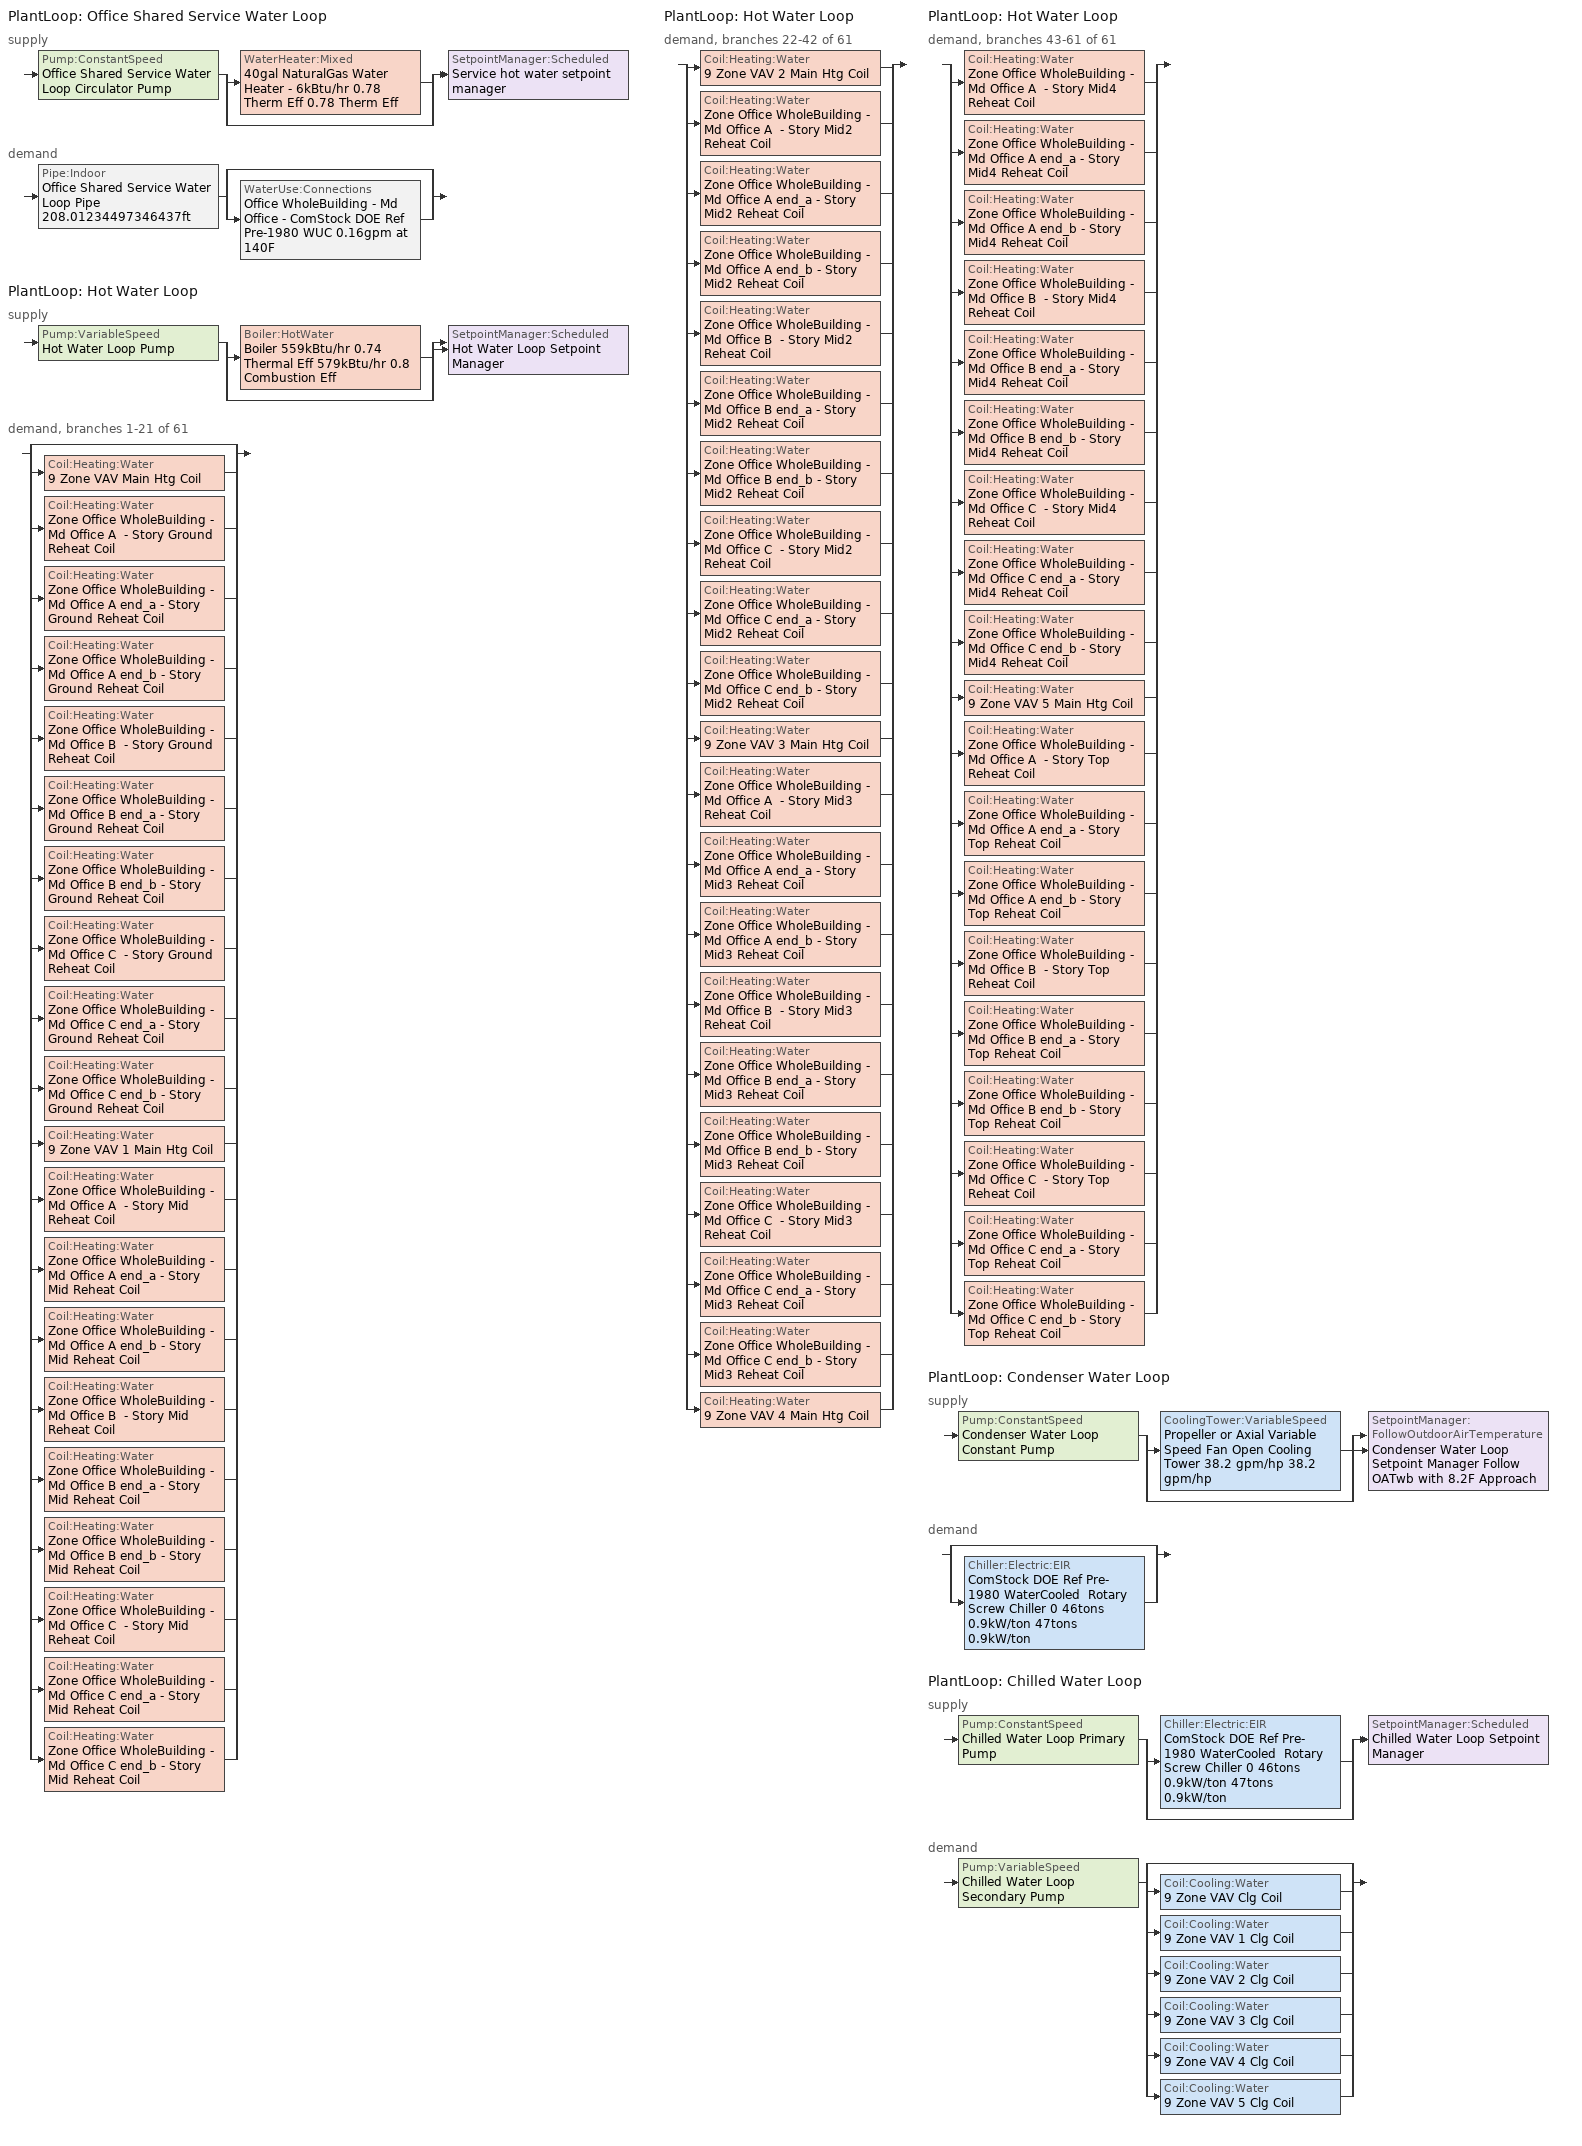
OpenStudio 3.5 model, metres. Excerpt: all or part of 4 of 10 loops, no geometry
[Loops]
PlantLoop 'Office Shared Service Water Loop'
 supply: Pump:ConstantSpeed 'Office Shared Service Water Loop Circulator Pump' > split
  | WaterHeater:Mixed '40gal NaturalGas Water Heater - 6kBtu/hr 0.78 Therm Eff 0.78 Therm Eff'
  | bypass
  join > SetpointManager:Scheduled 'Service hot water setpoint manager'
 demand: Pipe:Indoor 'Office Shared Service Water Loop Pipe 208.01234497346437ft' > split
  | bypass
  | WaterUse:Connections 'Office WholeBuilding - Md Office - ComStock DOE Ref Pre-1980 WUC 0.16gpm at 140F'
PlantLoop 'Hot Water Loop'
 supply: Pump:VariableSpeed 'Hot Water Loop Pump' > split
  | Boiler:HotWater 'Boiler 559kBtu/hr 0.74 Thermal Eff 579kBtu/hr 0.8 Combustion Eff'
  | bypass
  join > SetpointManager:Scheduled 'Hot Water Loop Setpoint Manager'
 demand, branches 1-21 of 61: split
  | bypass
  | Coil:Heating:Water '9 Zone VAV Main Htg Coil'
  | Coil:Heating:Water 'Zone Office WholeBuilding - Md Office A  - Story Ground Reheat Coil'
  | Coil:Heating:Water 'Zone Office WholeBuilding - Md Office A end_a - Story Ground Reheat Coil'
  | Coil:Heating:Water 'Zone Office WholeBuilding - Md Office A end_b - Story Ground Reheat Coil'
  | Coil:Heating:Water 'Zone Office WholeBuilding - Md Office B  - Story Ground Reheat Coil'
  | Coil:Heating:Water 'Zone Office WholeBuilding - Md Office B end_a - Story Ground Reheat Coil'
  | Coil:Heating:Water 'Zone Office WholeBuilding - Md Office B end_b - Story Ground Reheat Coil'
  | Coil:Heating:Water 'Zone Office WholeBuilding - Md Office C  - Story Ground Reheat Coil'
  | Coil:Heating:Water 'Zone Office WholeBuilding - Md Office C end_a - Story Ground Reheat Coil'
  | Coil:Heating:Water 'Zone Office WholeBuilding - Md Office C end_b - Story Ground Reheat Coil'
  | Coil:Heating:Water '9 Zone VAV 1 Main Htg Coil'
  | Coil:Heating:Water 'Zone Office WholeBuilding - Md Office A  - Story Mid Reheat Coil'
  | Coil:Heating:Water 'Zone Office WholeBuilding - Md Office A end_a - Story Mid Reheat Coil'
  | Coil:Heating:Water 'Zone Office WholeBuilding - Md Office A end_b - Story Mid Reheat Coil'
  | Coil:Heating:Water 'Zone Office WholeBuilding - Md Office B  - Story Mid Reheat Coil'
  | Coil:Heating:Water 'Zone Office WholeBuilding - Md Office B end_a - Story Mid Reheat Coil'
  | Coil:Heating:Water 'Zone Office WholeBuilding - Md Office B end_b - Story Mid Reheat Coil'
  | Coil:Heating:Water 'Zone Office WholeBuilding - Md Office C  - Story Mid Reheat Coil'
  | Coil:Heating:Water 'Zone Office WholeBuilding - Md Office C end_a - Story Mid Reheat Coil'
  | Coil:Heating:Water 'Zone Office WholeBuilding - Md Office C end_b - Story Mid Reheat Coil'
PlantLoop 'Hot Water Loop'
 demand, branches 22-42 of 61: split
  | Coil:Heating:Water '9 Zone VAV 2 Main Htg Coil'
  | Coil:Heating:Water 'Zone Office WholeBuilding - Md Office A  - Story Mid2 Reheat Coil'
  | Coil:Heating:Water 'Zone Office WholeBuilding - Md Office A end_a - Story Mid2 Reheat Coil'
  | Coil:Heating:Water 'Zone Office WholeBuilding - Md Office A end_b - Story Mid2 Reheat Coil'
  | Coil:Heating:Water 'Zone Office WholeBuilding - Md Office B  - Story Mid2 Reheat Coil'
  | Coil:Heating:Water 'Zone Office WholeBuilding - Md Office B end_a - Story Mid2 Reheat Coil'
  | Coil:Heating:Water 'Zone Office WholeBuilding - Md Office B end_b - Story Mid2 Reheat Coil'
  | Coil:Heating:Water 'Zone Office WholeBuilding - Md Office C  - Story Mid2 Reheat Coil'
  | Coil:Heating:Water 'Zone Office WholeBuilding - Md Office C end_a - Story Mid2 Reheat Coil'
  | Coil:Heating:Water 'Zone Office WholeBuilding - Md Office C end_b - Story Mid2 Reheat Coil'
  | Coil:Heating:Water '9 Zone VAV 3 Main Htg Coil'
  | Coil:Heating:Water 'Zone Office WholeBuilding - Md Office A  - Story Mid3 Reheat Coil'
  | Coil:Heating:Water 'Zone Office WholeBuilding - Md Office A end_a - Story Mid3 Reheat Coil'
  | Coil:Heating:Water 'Zone Office WholeBuilding - Md Office A end_b - Story Mid3 Reheat Coil'
  | Coil:Heating:Water 'Zone Office WholeBuilding - Md Office B  - Story Mid3 Reheat Coil'
  | Coil:Heating:Water 'Zone Office WholeBuilding - Md Office B end_a - Story Mid3 Reheat Coil'
  | Coil:Heating:Water 'Zone Office WholeBuilding - Md Office B end_b - Story Mid3 Reheat Coil'
  | Coil:Heating:Water 'Zone Office WholeBuilding - Md Office C  - Story Mid3 Reheat Coil'
  | Coil:Heating:Water 'Zone Office WholeBuilding - Md Office C end_a - Story Mid3 Reheat Coil'
  | Coil:Heating:Water 'Zone Office WholeBuilding - Md Office C end_b - Story Mid3 Reheat Coil'
  | Coil:Heating:Water '9 Zone VAV 4 Main Htg Coil'
PlantLoop 'Hot Water Loop'
 demand, branches 43-61 of 61: split
  | Coil:Heating:Water 'Zone Office WholeBuilding - Md Office A  - Story Mid4 Reheat Coil'
  | Coil:Heating:Water 'Zone Office WholeBuilding - Md Office A end_a - Story Mid4 Reheat Coil'
  | Coil:Heating:Water 'Zone Office WholeBuilding - Md Office A end_b - Story Mid4 Reheat Coil'
  | Coil:Heating:Water 'Zone Office WholeBuilding - Md Office B  - Story Mid4 Reheat Coil'
  | Coil:Heating:Water 'Zone Office WholeBuilding - Md Office B end_a - Story Mid4 Reheat Coil'
  | Coil:Heating:Water 'Zone Office WholeBuilding - Md Office B end_b - Story Mid4 Reheat Coil'
  | Coil:Heating:Water 'Zone Office WholeBuilding - Md Office C  - Story Mid4 Reheat Coil'
  | Coil:Heating:Water 'Zone Office WholeBuilding - Md Office C end_a - Story Mid4 Reheat Coil'
  | Coil:Heating:Water 'Zone Office WholeBuilding - Md Office C end_b - Story Mid4 Reheat Coil'
  | Coil:Heating:Water '9 Zone VAV 5 Main Htg Coil'
  | Coil:Heating:Water 'Zone Office WholeBuilding - Md Office A  - Story Top Reheat Coil'
  | Coil:Heating:Water 'Zone Office WholeBuilding - Md Office A end_a - Story Top Reheat Coil'
  | Coil:Heating:Water 'Zone Office WholeBuilding - Md Office A end_b - Story Top Reheat Coil'
  | Coil:Heating:Water 'Zone Office WholeBuilding - Md Office B  - Story Top Reheat Coil'
  | Coil:Heating:Water 'Zone Office WholeBuilding - Md Office B end_a - Story Top Reheat Coil'
  | Coil:Heating:Water 'Zone Office WholeBuilding - Md Office B end_b - Story Top Reheat Coil'
  | Coil:Heating:Water 'Zone Office WholeBuilding - Md Office C  - Story Top Reheat Coil'
  | Coil:Heating:Water 'Zone Office WholeBuilding - Md Office C end_a - Story Top Reheat Coil'
  | Coil:Heating:Water 'Zone Office WholeBuilding - Md Office C end_b - Story Top Reheat Coil'
PlantLoop 'Condenser Water Loop'
 supply: Pump:ConstantSpeed 'Condenser Water Loop Constant Pump' > split
  | CoolingTower:VariableSpeed 'Propeller or Axial Variable Speed Fan Open Cooling Tower 38.2 gpm/hp 38.2 gpm/hp'
  | bypass
  join > SetpointManager:FollowOutdoorAirTemperature 'Condenser Water Loop Setpoint Manager Follow OATwb with 8.2F Approach'
 demand: split
  | bypass
  | Chiller:Electric:EIR 'ComStock DOE Ref Pre-1980 WaterCooled  Rotary Screw Chiller 0 46tons 0.9kW/ton 47tons 0.9kW/ton'
PlantLoop 'Chilled Water Loop'
 supply: Pump:ConstantSpeed 'Chilled Water Loop Primary Pump' > split
  | Chiller:Electric:EIR 'ComStock DOE Ref Pre-1980 WaterCooled  Rotary Screw Chiller 0 46tons 0.9kW/ton 47tons 0.9kW/ton'
  | bypass
  join > SetpointManager:Scheduled 'Chilled Water Loop Setpoint Manager'
 demand: Pump:VariableSpeed 'Chilled Water Loop Secondary Pump' > split
  | bypass
  | Coil:Cooling:Water '9 Zone VAV Clg Coil'
  | Coil:Cooling:Water '9 Zone VAV 1 Clg Coil'
  | Coil:Cooling:Water '9 Zone VAV 2 Clg Coil'
  | Coil:Cooling:Water '9 Zone VAV 3 Clg Coil'
  | Coil:Cooling:Water '9 Zone VAV 4 Clg Coil'
  | Coil:Cooling:Water '9 Zone VAV 5 Clg Coil'
[SizingPeriod:DesignDay] Barometric Pressure {Pa}=97784; Rain Indicator=No; Snow Indicator=No; Day of Month=21; Daylight Saving Time Indicator=No; Humidity Condition Type=Wetbulb; Dry-Bulb Temperature Range Modifier Type=DefaultMultipliers
Name | Maximum Dry-Bulb Temperature {C} | Daily Dry-Bulb Temperature Range {deltaC} | Wind Speed {m/s} | Wind Direction {deg} | Sky Clearness | Month | Day Type | Wetbulb or DewPoint at Maximum Dry-Bulb {C} | Solar Model Indicator | ASHRAE Clear Sky Optical Depth for Beam Irradiance | ASHRAE Clear Sky Optical Depth for Diffuse Irradiance
Yeager Ann Htg 99% Condns DB 1 | -9.2 | 0 | 1.9 | 270 | 0 | 1 | WinterDesignDay | -9.2 | ASHRAEClearSky
Yeager Ann Htg 99.6% Condns DB 1 | -12.2 | 0 | 1.9 | 270 | 0 | 1 | WinterDesignDay | -12.2 | ASHRAEClearSky
Yeager Ann Htg Wind 99% Condns WS=>MCDB 1 | 5.1 | 0 | 8.2 | 270 | 0 | 1 | WinterDesignDay | 5.1 | ASHRAEClearSky
Yeager April .4% Condns DB=>MCWB 1 | 30.6 | 12.8 | 2.8 | 230 |  | 4 | SummerDesignDay | 17.6 | ASHRAETau | 0.399 | 2.253
Yeager April .4% Condns WB=>MCDB 1 | 26.6 | 12.8 | 2.8 | 230 |  | 4 | SummerDesignDay | 19.8 | ASHRAETau | 0.399 | 2.253
[Construction]
Copper pipe 0.75in type L with 0.5in fiberglass batt: Fiberglass batt 0.5in, Copper pipe 0.75in type L
[Material] Roughness=Smooth; Thermal Absorptance=0.9; Solar Absorptance=0.7; Visible Absorptance=0.7
Name | Thickness {m} | Conductivity {W/m-K} | Density {kg/m3} | Specific Heat {J/kg-K}
Copper pipe 0.75in type L | 0.001143 | 386 | 8906.27 | 385.1856
Fiberglass batt 0.5in | 0.0127 | 0.0663448 | 11.2129 | 837.36
[WaterUse:Connections]
Office WholeBuilding - Md Office - ComStock DOE Ref Pre-1980 WUC 0.16gpm at 140F: Drain Water Heat Exchanger Type=None; Drain Water Heat Exchanger Destination=Plant; Water Use Equipment Name 1=Office WholeBuilding - Md Office - ComStock DOE Ref Pre-1980 Service Water Use 0.16gpm at 140F
[WaterUse:Equipment:Definition]
Office WholeBuilding - Md Office - ComStock DOE Ref Pre-1980 Service Water Use Def 0.16gpm: Peak Flow Rate {m3/s}=1.01806e-05; Target Temperature Schedule=Mixed Water At Faucet Temp - 140F; Sensible Fraction Schedule=Fraction Sensible - 0.2; Latent Fraction Schedule=Fraction Latent - 0.05
[WaterUse:Equipment]
Office WholeBuilding - Md Office - ComStock DOE Ref Pre-1980 Service Water Use 0.16gpm at 140F: Water Use Equipment Definition=Office WholeBuilding - Md Office - ComStock DOE Ref Pre-1980 Service Water Use Def 0.16gpm; Flow Rate Fraction Schedule=OfficeMedium BLDG_SWH_SCH
[PlantLoop] Glycol Concentration=0; Load Distribution Scheme=Optimal
Name | Maximum Loop Temperature {C} | Minimum Loop Temperature {C} | Maximum Loop Flow Rate {m3/s} | Plant Loop Volume {m3} | Fluid Type | Common Pipe Simulation
Office Shared Service Water Loop | 60 | 10 | 1.01806e-05 | 0.00122168
Hot Water Loop |  | 10 | 0.00298201 | 0.35784 | Water
Condenser Water Loop | 80 | 5 | 0.00983912 | 1.18069
Chilled Water Loop | 40 | 1 | 0.005533 | 0.66396 |  | CommonPipe
[Sizing:Plant]
Name | Loop Type | Design Loop Exit Temperature {C} | Loop Design Temperature Difference {deltaC} | Sizing Option | Zone Timesteps in Averaging Window | Coincident Sizing Factor Mode
Office Shared Service Water Loop | Heating | 60 | 5 | NonCoincident | 1 | None
Hot Water Loop | Heating | 82.2222 | 11.1111 | NonCoincident | 1 | None
Condenser Water Loop | Condenser | 29.4444 | 5.55556 | Coincident | 6 | GlobalCoolingSizingFactor
Chilled Water Loop | Cooling | 6.66667 | 5.61111 | NonCoincident | 1 | None
[SetpointManager:Scheduled] Control Variable=Temperature
Name | Schedule | Setpoint Node or NodeList
Service hot water setpoint manager | Service Water Loop Temp - 140F | Office Shared Service Water Loop Supply Outlet Node
Hot Water Loop Setpoint Manager | Hot Water Loop Temp - 180F | Hot Water Loop Supply Outlet Node
Chilled Water Loop Setpoint Manager | Chilled Water Loop Temp - 44F | Chilled Water Loop Supply Outlet Node
[Pump:ConstantSpeed] Fraction of Motor Inefficiencies to Fluid Stream=0; Pump Control Type=Intermittent; Design Power Sizing Method=PowerPerFlowPerPressure; Design Electric Power per Unit Flow Rate {W/(m3/s)}=348701.1; Design Shaft Power per Unit Flow Rate per Unit Head {W-s/m3-Pa}=1.28205
Name | Rated Flow Rate {m3/s} | Rated Pump Head {Pa} | Rated Power Consumption {W} | Motor Efficiency
Office Shared Service Water Loop Circulator Pump | 1.01806e-05 | 29890.7 | 0.47289 | 0.825
Condenser Water Loop Constant Pump | 0.00983912 | 148557 | 2141.64 | 0.875
Chilled Water Loop Primary Pump | 0.005533 | 44836 | 385.513 | 0.825
[WaterHeater:Mixed]
40gal NaturalGas Water Heater - 6kBtu/hr 0.78 Therm Eff 0.78 Therm Eff: Tank Volume {m3}=0.151416; Setpoint Temperature Schedule=Service Water Loop Temp - 140F; Deadband Temperature Difference {deltaC}=2; Maximum Temperature Limit {C}=60; Heater Control Type=Cycle; Heater Maximum Capacity {W}=1698.25; Heater Fuel Type=NaturalGas; Heater Thermal Efficiency=0.78; Off Cycle Parasitic Fuel Consumption Rate {W}=0; Off Cycle Parasitic Fuel Type=NaturalGas; Off Cycle Parasitic Heat Fraction to Tank=0; On Cycle Parasitic Fuel Consumption Rate {W}=0; On Cycle Parasitic Fuel Type=NaturalGas; On Cycle Parasitic Heat Fraction to Tank=0; Ambient Temperature Indicator=Schedule; Ambient Temperature Schedule=Water Heater Ambient Temp Schedule - 70.0f; Off Cycle Loss Coefficient to Ambient Temperature {W/K}=5.99799; On Cycle Loss Coefficient to Ambient Temperature {W/K}=5.99799; Use Side Effectiveness=1; Source Side Effectiveness=1; Use Side Design Flow Rate {m3/s}=autosize; Source Side Design Flow Rate {m3/s}=autosize; Indirect Water Heating Recovery Time {hr}=1.5; Source Side Flow Control Mode=IndirectHeatPrimarySetpoint
[WaterHeater:Sizing]
40gal NaturalGas Water Heater - 6kBtu/hr 0.78 Therm Eff 0.78 Therm Eff: Design Mode=PeakDraw; Time Storage Can Meet Peak Draw {hr}=0.538503; Time for Tank Recovery {hr}=0; Nominal Tank Volume for Autosizing Plant Connections {m3}=1
[Pipe:Indoor]
Office Shared Service Water Loop Pipe 208.01234497346437ft: Construction=Copper pipe 0.75in type L with 0.5in fiberglass batt; Environment Type=Schedule; Ambient Temperature Schedule=Temporary Pipe Indoor Ambient Temp 83.5F; Ambient Air Velocity Schedule=Office Shared Service Water Loop Piping Air Velocity - 0.67mph; Pipe Inside Diameter {m}=0.019939; Pipe Length {m}=63.4022
[Pump:VariableSpeed] Motor Efficiency=0.84; Coefficient 1 of the Part Load Performance Curve=0; Pump Control Type=Intermittent; Skin Loss Radiative Fraction=0.5; Design Power Sizing Method=PowerPerFlowPerPressure; Design Electric Power per Unit Flow Rate {W/(m3/s)}=348701.1; Design Shaft Power per Unit Flow Rate per Unit Head {W-s/m3-Pa}=1.28205; Design Minimum Flow Rate Fraction=0
Name | Rated Flow Rate {m3/s} | Rated Pump Head {Pa} | Rated Power Consumption {W} | Coefficient 2 of the Part Load Performance Curve | Coefficient 3 of the Part Load Performance Curve | Coefficient 4 of the Part Load Performance Curve | Fraction of Motor Inefficiencies to Fluid Stream
Hot Water Loop Pump | 0.00298201 | 179344 | 816.249 | 3.2485 | -4.7443 | 2.5294
Chilled Water Loop Secondary Pump | 0.005533 | 134508 | 1135.89 | 0.5726 | -0.301 | 0.7347 | 0
[Boiler:HotWater]
Boiler 559kBtu/hr 0.74 Thermal Eff 579kBtu/hr 0.8 Combustion Eff: Fuel Type=NaturalGas; Nominal Capacity {W}=136334; Nominal Thermal Efficiency=0.793; Efficiency Curve Temperature Evaluation Variable=LeavingBoiler; Normalized Boiler Efficiency Curve=Boiler Constant Efficiency Curve; Design Water Flow Rate {m3/s}=0.00298201; Minimum Part Load Ratio=0; Maximum Part Load Ratio=1.2; Optimum Part Load Ratio=1; Water Outlet Upper Temperature Limit {C}=95; Boiler Flow Mode=LeavingSetpointModulated; Parasitic Electric Load {W}=0; Sizing Factor=1
[SetpointManager:FollowOutdoorAirTemperature]
Condenser Water Loop Setpoint Manager Follow OATwb with 8.2F Approach: Control Variable=Temperature; Reference Temperature Type=OutdoorAirWetBulb; Offset Temperature Difference {deltaC}=4.54444; Maximum Setpoint Temperature {C}=29.4444; Minimum Setpoint Temperature {C}=21.1111; Setpoint Node or NodeList=Condenser Water Loop Supply Outlet Node
[CoolingTower:VariableSpeed]
Propeller or Axial Variable Speed Fan Open Cooling Tower 38.2 gpm/hp 38.2 gpm/hp: Model Type=CoolToolsCrossFlow; Design Inlet Air Wet-Bulb Temperature {C}=24.9; Design Approach Temperature {deltaC}=4.54444; Design Range Temperature {deltaC}=5.55556; Design Water Flow Rate {m3/s}=0.00983912; Design Air Flow Rate {m3/s}=10.42002; Design Fan Power {W}=3821.24; Fan Power Ratio Function of Air Flow Rate Ratio Curve=VSD-TWR-FAN-FPLR; Minimum Air Flow Rate Ratio=0.2; Fraction of Tower Capacity in Free Convection Regime=0.125; Basin Heater Capacity {W/K}=0; Basin Heater Setpoint Temperature {C}=2; Evaporation Loss Mode=SaturatedExit; Evaporation Loss Factor {percent/K}=0.2; Drift Loss Percent {percent}=0.008; Blowdown Calculation Mode=ConcentrationRatio; Blowdown Concentration Ratio=3; Number of Cells=1; Sizing Factor=1
[Chiller:Electric:EIR]
ComStock DOE Ref Pre-1980 WaterCooled  Rotary Screw Chiller 0 46tons 0.9kW/ton 47tons 0.9kW/ton: Reference Capacity {W}=130317; Reference COP {W/W}=3.79806; Reference Leaving Chilled Water Temperature {C}=6.66667; Reference Entering Condenser Fluid Temperature {C}=35; Reference Chilled Water Flow Rate {m3/s}=0.005533; Reference Condenser Fluid Flow Rate {m3/s}=0.00708998; Cooling Capacity Function of Temperature Curve=ChlrWtrPosDispPathAAllQRatio_fTchwsTcwsSI; Electric Input to Cooling Output Ratio Function of Temperature Curve=ChlrWtrPosDispPathAAllEIRRatio_fTchwsTcwsSI; Electric Input to Cooling Output Ratio Function of Part Load Ratio Curve=ChlrWtrPosDispPathAAllEIRRatio_fQRatio; Minimum Part Load Ratio=0.15; Maximum Part Load Ratio=1; Optimum Part Load Ratio=1; Minimum Unloading Ratio=0.25; Condenser Type=WaterCooled; Leaving Chilled Water Lower Temperature Limit {C}=2.22222; Chiller Flow Mode=ConstantFlow; Design Heat Recovery Water Flow Rate {m3/s}=Autosize; Sizing Factor=1; Basin Heater Capacity {W/K}=0; Basin Heater Setpoint Temperature {C}=10; Condenser Heat Recovery Relative Capacity Fraction=1
[Coil:Heating:Water] Availability Schedule=Always On Discrete; Rated Inlet Water Temperature {C}=82.2222; Rated Outlet Water Temperature {C}=71.1111
Name | U-Factor Times Area Value {W/K} | Maximum Water Flow Rate {m3/s} | Rated Capacity {W} | Rated Inlet Air Temperature {C} | Rated Outlet Air Temperature {C}
9 Zone VAV Main Htg Coil | 88.46966 | 0.000143334 | 6553.05 | 7.22222 | 12.7778
Zone Office WholeBuilding - Md Office A  - Story Ground Reheat Coil; Zone Office WholeBuilding - Md Office B end_b - Story Ground Reheat Coil | 30.81381 | 3.24592e-05 | 1483.99 | 12.7778 | 40
Zone Office WholeBuilding - Md Office A end_a - Story Ground Reheat Coil; Zone Office WholeBuilding - Md Office C end_b - Story Ground Reheat Coil | 35.74856 | 3.76575e-05 | 1721.66 | 12.7778 | 40
Zone Office WholeBuilding - Md Office A end_b - Story Ground Reheat Coil | 35.82885 | 3.77421e-05 | 1725.52 | 12.7778 | 40
Zone Office WholeBuilding - Md Office B  - Story Ground Reheat Coil | 8.67031 | 1.04023e-05 | 475.582 | 12.7778 | 40
Zone Office WholeBuilding - Md Office B end_a - Story Ground Reheat Coil; Zone Office WholeBuilding - Md Office C  - Story Ground Reheat Coil | 30.68197 | 3.23203e-05 | 1477.65 | 12.7778 | 40
Zone Office WholeBuilding - Md Office C end_a - Story Ground Reheat Coil | 35.66824 | 3.75729e-05 | 1717.79 | 12.7778 | 40
9 Zone VAV 1 Main Htg Coil | 101.7432 | 0.000164839 | 7536.24 | 7.22222 | 12.7778
Zone Office WholeBuilding - Md Office A  - Story Mid Reheat Coil; Zone Office WholeBuilding - Md Office B end_b - Story Mid Reheat Coil | 32.62353 | 3.4366e-05 | 1571.17 | 12.7778 | 40
Zone Office WholeBuilding - Md Office A end_a - Story Mid Reheat Coil; Zone Office WholeBuilding - Md Office C end_b - Story Mid Reheat Coil | 38.17109 | 4.02099e-05 | 1838.35 | 12.7778 | 40
Zone Office WholeBuilding - Md Office A end_b - Story Mid Reheat Coil | 38.25072 | 4.02938e-05 | 1842.19 | 12.7778 | 40
Zone Office WholeBuilding - Md Office B  - Story Mid Reheat Coil | 8.80348 | 1.05828e-05 | 483.832 | 12.7778 | 40
Zone Office WholeBuilding - Md Office B end_a - Story Mid Reheat Coil; Zone Office WholeBuilding - Md Office C  - Story Mid Reheat Coil | 32.49367 | 3.42292e-05 | 1564.92 | 12.7778 | 40
Zone Office WholeBuilding - Md Office C end_a - Story Mid Reheat Coil | 38.09145 | 4.01261e-05 | 1834.51 | 12.7778 | 40
9 Zone VAV 2 Main Htg Coil | 101.83 | 0.000164979 | 7542.64 | 7.22222 | 12.7778
Zone Office WholeBuilding - Md Office A  - Story Mid2 Reheat Coil; Zone Office WholeBuilding - Md Office B end_b - Story Mid2 Reheat Coil | 33.71854 | 3.55197e-05 | 1623.92 | 12.7778 | 40
Zone Office WholeBuilding - Md Office A end_a - Story Mid2 Reheat Coil; Zone Office WholeBuilding - Md Office C end_b - Story Mid2 Reheat Coil | 39.53742 | 4.16495e-05 | 1904.17 | 12.7778 | 40
Zone Office WholeBuilding - Md Office A end_b - Story Mid2 Reheat Coil | 39.60612 | 4.17219e-05 | 1907.48 | 12.7778 | 40
Zone Office WholeBuilding - Md Office B  - Story Mid2 Reheat Coil | 8.82381 | 1.06039e-05 | 484.798 | 12.7778 | 40
Zone Office WholeBuilding - Md Office B end_a - Story Mid2 Reheat Coil; Zone Office WholeBuilding - Md Office C  - Story Mid2 Reheat Coil | 33.60652 | 3.54017e-05 | 1618.52 | 12.7778 | 40
Zone Office WholeBuilding - Md Office C end_a - Story Mid2 Reheat Coil | 39.4687 | 4.15772e-05 | 1900.86 | 12.7778 | 40
9 Zone VAV 3 Main Htg Coil | 101.899 | 0.000165091 | 7547.77 | 7.22222 | 12.7778
Zone Office WholeBuilding - Md Office A  - Story Mid3 Reheat Coil; Zone Office WholeBuilding - Md Office B end_b - Story Mid3 Reheat Coil | 34.54883 | 3.63945e-05 | 1663.91 | 12.7778 | 40
Zone Office WholeBuilding - Md Office A end_a - Story Mid3 Reheat Coil; Zone Office WholeBuilding - Md Office C end_b - Story Mid3 Reheat Coil | 40.57599 | 4.27438e-05 | 1954.2 | 12.7778 | 40
Zone Office WholeBuilding - Md Office A end_b - Story Mid3 Reheat Coil | 40.63401 | 4.28049e-05 | 1956.99 | 12.7778 | 40
Zone Office WholeBuilding - Md Office B  - Story Mid3 Reheat Coil | 8.83935 | 1.06201e-05 | 485.537 | 12.7778 | 40
Zone Office WholeBuilding - Md Office B end_a - Story Mid3 Reheat Coil; Zone Office WholeBuilding - Md Office C  - Story Mid3 Reheat Coil | 34.45426 | 3.62949e-05 | 1659.36 | 12.7778 | 40
Zone Office WholeBuilding - Md Office C end_a - Story Mid3 Reheat Coil | 40.51796 | 4.26827e-05 | 1951.4 | 12.7778 | 40
9 Zone VAV 4 Main Htg Coil | 101.956 | 0.000165183 | 7551.96 | 7.22222 | 12.7778
Zone Office WholeBuilding - Md Office A  - Story Mid4 Reheat Coil; Zone Office WholeBuilding - Md Office B end_b - Story Mid4 Reheat Coil | 35.23463 | 3.71171e-05 | 1696.95 | 12.7778 | 40
Zone Office WholeBuilding - Md Office A end_a - Story Mid4 Reheat Coil; Zone Office WholeBuilding - Md Office C end_b - Story Mid4 Reheat Coil | 41.43493 | 4.36488e-05 | 1995.57 | 12.7778 | 40
Zone Office WholeBuilding - Md Office A end_b - Story Mid4 Reheat Coil | 41.48306 | 4.36995e-05 | 1997.89 | 12.7778 | 40
Zone Office WholeBuilding - Md Office B  - Story Mid4 Reheat Coil | 8.85238 | 1.06336e-05 | 486.157 | 12.7778 | 40
Zone Office WholeBuilding - Md Office B end_a - Story Mid4 Reheat Coil; Zone Office WholeBuilding - Md Office C  - Story Mid4 Reheat Coil | 35.1562 | 3.70345e-05 | 1693.17 | 12.7778 | 40
Zone Office WholeBuilding - Md Office C end_a - Story Mid4 Reheat Coil | 41.38678 | 4.35981e-05 | 1993.25 | 12.7778 | 40
9 Zone VAV 5 Main Htg Coil | 92.51046 | 0.000140365 | 6417.32 | 7.22222 | 12.7778
Zone Office WholeBuilding - Md Office A  - Story Top Reheat Coil; Zone Office WholeBuilding - Md Office B end_b - Story Top Reheat Coil | 50.23473 | 5.29178e-05 | 2419.34 | 12.7778 | 40
Zone Office WholeBuilding - Md Office A end_a - Story Top Reheat Coil; Zone Office WholeBuilding - Md Office C end_b - Story Top Reheat Coil | 51.02968 | 5.37557e-05 | 2457.65 | 12.7778 | 40
Zone Office WholeBuilding - Md Office A end_b - Story Top Reheat Coil | 51.06752 | 5.37956e-05 | 2459.47 | 12.7778 | 40
Zone Office WholeBuilding - Md Office B  - Story Top Reheat Coil | 30.82523 | 3.29055e-05 | 1504.4 | 12.7778 | 40
Zone Office WholeBuilding - Md Office B end_a - Story Top Reheat Coil; Zone Office WholeBuilding - Md Office C  - Story Top Reheat Coil | 50.17293 | 5.28527e-05 | 2416.36 | 12.7778 | 40
Zone Office WholeBuilding - Md Office C end_a - Story Top Reheat Coil | 50.99184 | 5.37159e-05 | 2455.83 | 12.7778 | 40
[Controller:WaterCoil] Minimum Actuated Flow {m3/s}=0
Name | Water Coil | Action | Controller Convergence Tolerance {deltaC} | Maximum Actuated Flow {m3/s}
9 Zone VAV Main Htg Coil Controller | 9 Zone VAV Main Htg Coil | Normal | 0.0001 | 0.000143334
9 Zone VAV Clg Coil Controller | 9 Zone VAV Clg Coil | Reverse | 0.000607816 | 0.000783445
Zone Office WholeBuilding - Md Office A  - Story Ground Reheat Coil Controller | Zone Office WholeBuilding - Md Office A  - Story Ground Reheat Coil | Normal | 0.0001
Zone Office WholeBuilding - Md Office A end_a - Story Ground Reheat Coil Controller | Zone Office WholeBuilding - Md Office A end_a - Story Ground Reheat Coil | Normal | 0.0001
Zone Office WholeBuilding - Md Office A end_b - Story Ground Reheat Coil Controller | Zone Office WholeBuilding - Md Office A end_b - Story Ground Reheat Coil | Normal | 0.0001
Zone Office WholeBuilding - Md Office B  - Story Ground Reheat Coil Controller | Zone Office WholeBuilding - Md Office B  - Story Ground Reheat Coil | Normal | 0.0001
Zone Office WholeBuilding - Md Office B end_a - Story Ground Reheat Coil Controller | Zone Office WholeBuilding - Md Office B end_a - Story Ground Reheat Coil | Normal | 0.0001
Zone Office WholeBuilding - Md Office B end_b - Story Ground Reheat Coil Controller | Zone Office WholeBuilding - Md Office B end_b - Story Ground Reheat Coil | Normal | 0.0001
Zone Office WholeBuilding - Md Office C  - Story Ground Reheat Coil Controller | Zone Office WholeBuilding - Md Office C  - Story Ground Reheat Coil | Normal | 0.0001
Zone Office WholeBuilding - Md Office C end_a - Story Ground Reheat Coil Controller | Zone Office WholeBuilding - Md Office C end_a - Story Ground Reheat Coil | Normal | 0.0001
Zone Office WholeBuilding - Md Office C end_b - Story Ground Reheat Coil Controller | Zone Office WholeBuilding - Md Office C end_b - Story Ground Reheat Coil | Normal | 0.0001
9 Zone VAV 1 Main Htg Coil Controller | 9 Zone VAV 1 Main Htg Coil | Normal | 0.0001 | 0.000164839
9 Zone VAV 1 Clg Coil Controller | 9 Zone VAV 1 Clg Coil | Reverse | 0.000531933 | 0.000895208
Zone Office WholeBuilding - Md Office A  - Story Mid Reheat Coil Controller | Zone Office WholeBuilding - Md Office A  - Story Mid Reheat Coil | Normal | 0.0001
Zone Office WholeBuilding - Md Office A end_a - Story Mid Reheat Coil Controller | Zone Office WholeBuilding - Md Office A end_a - Story Mid Reheat Coil | Normal | 0.0001
Zone Office WholeBuilding - Md Office A end_b - Story Mid Reheat Coil Controller | Zone Office WholeBuilding - Md Office A end_b - Story Mid Reheat Coil | Normal | 0.0001
Zone Office WholeBuilding - Md Office B  - Story Mid Reheat Coil Controller | Zone Office WholeBuilding - Md Office B  - Story Mid Reheat Coil | Normal | 0.0001
Zone Office WholeBuilding - Md Office B end_a - Story Mid Reheat Coil Controller | Zone Office WholeBuilding - Md Office B end_a - Story Mid Reheat Coil | Normal | 0.0001
Zone Office WholeBuilding - Md Office B end_b - Story Mid Reheat Coil Controller | Zone Office WholeBuilding - Md Office B end_b - Story Mid Reheat Coil | Normal | 0.0001
Zone Office WholeBuilding - Md Office C  - Story Mid Reheat Coil Controller | Zone Office WholeBuilding - Md Office C  - Story Mid Reheat Coil | Normal | 0.0001
Zone Office WholeBuilding - Md Office C end_a - Story Mid Reheat Coil Controller | Zone Office WholeBuilding - Md Office C end_a - Story Mid Reheat Coil | Normal | 0.0001
Zone Office WholeBuilding - Md Office C end_b - Story Mid Reheat Coil Controller | Zone Office WholeBuilding - Md Office C end_b - Story Mid Reheat Coil | Normal | 0.0001
9 Zone VAV 2 Main Htg Coil Controller | 9 Zone VAV 2 Main Htg Coil | Normal | 0.0001 | 0.000164979
9 Zone VAV 2 Clg Coil Controller | 9 Zone VAV 2 Clg Coil | Reverse | 0.000528044 | 0.000901801
Zone Office WholeBuilding - Md Office A  - Story Mid2 Reheat Coil Controller | Zone Office WholeBuilding - Md Office A  - Story Mid2 Reheat Coil | Normal | 0.0001
Zone Office WholeBuilding - Md Office A end_a - Story Mid2 Reheat Coil Controller | Zone Office WholeBuilding - Md Office A end_a - Story Mid2 Reheat Coil | Normal | 0.0001
Zone Office WholeBuilding - Md Office A end_b - Story Mid2 Reheat Coil Controller | Zone Office WholeBuilding - Md Office A end_b - Story Mid2 Reheat Coil | Normal | 0.0001
Zone Office WholeBuilding - Md Office B  - Story Mid2 Reheat Coil Controller | Zone Office WholeBuilding - Md Office B  - Story Mid2 Reheat Coil | Normal | 0.0001
Zone Office WholeBuilding - Md Office B end_a - Story Mid2 Reheat Coil Controller | Zone Office WholeBuilding - Md Office B end_a - Story Mid2 Reheat Coil | Normal | 0.0001
Zone Office WholeBuilding - Md Office B end_b - Story Mid2 Reheat Coil Controller | Zone Office WholeBuilding - Md Office B end_b - Story Mid2 Reheat Coil | Normal | 0.0001
Zone Office WholeBuilding - Md Office C  - Story Mid2 Reheat Coil Controller | Zone Office WholeBuilding - Md Office C  - Story Mid2 Reheat Coil | Normal | 0.0001
Zone Office WholeBuilding - Md Office C end_a - Story Mid2 Reheat Coil Controller | Zone Office WholeBuilding - Md Office C end_a - Story Mid2 Reheat Coil | Normal | 0.0001
Zone Office WholeBuilding - Md Office C end_b - Story Mid2 Reheat Coil Controller | Zone Office WholeBuilding - Md Office C end_b - Story Mid2 Reheat Coil | Normal | 0.0001
9 Zone VAV 3 Main Htg Coil Controller | 9 Zone VAV 3 Main Htg Coil | Normal | 0.0001 | 0.000165091
9 Zone VAV 3 Clg Coil Controller | 9 Zone VAV 3 Clg Coil | Reverse | 0.000525193 | 0.000906696
Zone Office WholeBuilding - Md Office A  - Story Mid3 Reheat Coil Controller | Zone Office WholeBuilding - Md Office A  - Story Mid3 Reheat Coil | Normal | 0.0001
Zone Office WholeBuilding - Md Office A end_a - Story Mid3 Reheat Coil Controller | Zone Office WholeBuilding - Md Office A end_a - Story Mid3 Reheat Coil | Normal | 0.0001
Zone Office WholeBuilding - Md Office A end_b - Story Mid3 Reheat Coil Controller | Zone Office WholeBuilding - Md Office A end_b - Story Mid3 Reheat Coil | Normal | 0.0001
Zone Office WholeBuilding - Md Office B  - Story Mid3 Reheat Coil Controller | Zone Office WholeBuilding - Md Office B  - Story Mid3 Reheat Coil | Normal | 0.0001
Zone Office WholeBuilding - Md Office B end_a - Story Mid3 Reheat Coil Controller | Zone Office WholeBuilding - Md Office B end_a - Story Mid3 Reheat Coil | Normal | 0.0001
Zone Office WholeBuilding - Md Office B end_b - Story Mid3 Reheat Coil Controller | Zone Office WholeBuilding - Md Office B end_b - Story Mid3 Reheat Coil | Normal | 0.0001
Zone Office WholeBuilding - Md Office C  - Story Mid3 Reheat Coil Controller | Zone Office WholeBuilding - Md Office C  - Story Mid3 Reheat Coil | Normal | 0.0001
Zone Office WholeBuilding - Md Office C end_a - Story Mid3 Reheat Coil Controller | Zone Office WholeBuilding - Md Office C end_a - Story Mid3 Reheat Coil | Normal | 0.0001
Zone Office WholeBuilding - Md Office C end_b - Story Mid3 Reheat Coil Controller | Zone Office WholeBuilding - Md Office C end_b - Story Mid3 Reheat Coil | Normal | 0.0001
9 Zone VAV 4 Main Htg Coil Controller | 9 Zone VAV 4 Main Htg Coil | Normal | 0.0001 | 0.000165183
9 Zone VAV 4 Clg Coil Controller | 9 Zone VAV 4 Clg Coil | Reverse | 0.000522914 | 0.000910647
Zone Office WholeBuilding - Md Office A  - Story Mid4 Reheat Coil Controller | Zone Office WholeBuilding - Md Office A  - Story Mid4 Reheat Coil | Normal | 0.0001
Zone Office WholeBuilding - Md Office A end_a - Story Mid4 Reheat Coil Controller | Zone Office WholeBuilding - Md Office A end_a - Story Mid4 Reheat Coil | Normal | 0.0001
Zone Office WholeBuilding - Md Office A end_b - Story Mid4 Reheat Coil Controller | Zone Office WholeBuilding - Md Office A end_b - Story Mid4 Reheat Coil | Normal | 0.0001
Zone Office WholeBuilding - Md Office B  - Story Mid4 Reheat Coil Controller | Zone Office WholeBuilding - Md Office B  - Story Mid4 Reheat Coil | Normal | 0.0001
Zone Office WholeBuilding - Md Office B end_a - Story Mid4 Reheat Coil Controller | Zone Office WholeBuilding - Md Office B end_a - Story Mid4 Reheat Coil | Normal | 0.0001
Zone Office WholeBuilding - Md Office B end_b - Story Mid4 Reheat Coil Controller | Zone Office WholeBuilding - Md Office B end_b - Story Mid4 Reheat Coil | Normal | 0.0001
Zone Office WholeBuilding - Md Office C  - Story Mid4 Reheat Coil Controller | Zone Office WholeBuilding - Md Office C  - Story Mid4 Reheat Coil | Normal | 0.0001
Zone Office WholeBuilding - Md Office C end_a - Story Mid4 Reheat Coil Controller | Zone Office WholeBuilding - Md Office C end_a - Story Mid4 Reheat Coil | Normal | 0.0001
Zone Office WholeBuilding - Md Office C end_b - Story Mid4 Reheat Coil Controller | Zone Office WholeBuilding - Md Office C end_b - Story Mid4 Reheat Coil | Normal | 0.0001
9 Zone VAV 5 Main Htg Coil Controller | 9 Zone VAV 5 Main Htg Coil | Normal | 0.0001 | 0.000140365
9 Zone VAV 5 Clg Coil Controller | 9 Zone VAV 5 Clg Coil | Reverse | 0.000419476 | 0.0011352
Zone Office WholeBuilding - Md Office A  - Story Top Reheat Coil Controller | Zone Office WholeBuilding - Md Office A  - Story Top Reheat Coil | Normal | 0.0001
Zone Office WholeBuilding - Md Office A end_a - Story Top Reheat Coil Controller | Zone Office WholeBuilding - Md Office A end_a - Story Top Reheat Coil | Normal | 0.0001
Zone Office WholeBuilding - Md Office A end_b - Story Top Reheat Coil Controller | Zone Office WholeBuilding - Md Office A end_b - Story Top Reheat Coil | Normal | 0.0001
Zone Office WholeBuilding - Md Office B  - Story Top Reheat Coil Controller | Zone Office WholeBuilding - Md Office B  - Story Top Reheat Coil | Normal | 0.0001
Zone Office WholeBuilding - Md Office B end_a - Story Top Reheat Coil Controller | Zone Office WholeBuilding - Md Office B end_a - Story Top Reheat Coil | Normal | 0.0001
Zone Office WholeBuilding - Md Office B end_b - Story Top Reheat Coil Controller | Zone Office WholeBuilding - Md Office B end_b - Story Top Reheat Coil | Normal | 0.0001
Zone Office WholeBuilding - Md Office C  - Story Top Reheat Coil Controller | Zone Office WholeBuilding - Md Office C  - Story Top Reheat Coil | Normal | 0.0001
Zone Office WholeBuilding - Md Office C end_a - Story Top Reheat Coil Controller | Zone Office WholeBuilding - Md Office C end_a - Story Top Reheat Coil | Normal | 0.0001
Zone Office WholeBuilding - Md Office C end_b - Story Top Reheat Coil Controller | Zone Office WholeBuilding - Md Office C end_b - Story Top Reheat Coil | Normal | 0.0001
[Coil:Cooling:Water] Availability Schedule=Always On Discrete; Design Inlet Water Temperature {C}=6.66667; Design Outlet Air Humidity Ratio {kg-H2O/kg-air}=0.0085; Heat Exchanger Configuration=CrossFlow
Name | Design Water Flow Rate {m3/s} | Design Air Flow Rate {m3/s} | Design Inlet Air Temperature {C} | Design Outlet Air Temperature {C} | Design Inlet Air Humidity Ratio {kg-H2O/kg-air}
9 Zone VAV Clg Coil | 0.000783445 | 0.74881 | 27.94454 | 11.30538 | 0.010153
9 Zone VAV 1 Clg Coil | 0.000895208 | 0.86116 | 27.79434 | 11.3054 | 0.0101599
9 Zone VAV 2 Clg Coil | 0.000901801 | 0.86189 | 27.79259 | 11.30555 | 0.0102144
9 Zone VAV 3 Clg Coil | 0.000906696 | 0.86248 | 27.79122 | 11.30565 | 0.0102544
9 Zone VAV 4 Clg Coil | 0.000910647 | 0.86296 | 27.79011 | 11.30574 | 0.0102866
9 Zone VAV 5 Clg Coil | 0.0011352 | 1.13437 | 27.61591 | 11.30477 | 0.00992311
[AvailabilityManager:NightCycle] Applicability Schedule=Always On Discrete; Control Type=CycleOnAny; Thermostat Tolerance {deltaC}=1; Cycling Run Time {s}=1800
Availability Manager Night Cycle 1; Availability Manager Night Cycle 2; Availability Manager Night Cycle 3; Availability Manager Night Cycle 4; Availability Manager Night Cycle 5; Availability Manager Night Cycle 6
[Schedule:Ruleset]
OfficeMedium BLDG_SWH_SCH: Default Day Schedule=OfficeMedium BLDG_SWH_SCH Default; Summer Design Day Schedule=OfficeMedium BLDG_SWH_SCH Summer Design Day; Winter Design Day Schedule=OfficeMedium BLDG_SWH_SCH Winter Design Day
Fraction Sensible - 0.2: Default Day Schedule=Fraction Sensible - 0.2 Default
Fraction Latent - 0.05: Default Day Schedule=Fraction Latent - 0.05 Default
Mixed Water At Faucet Temp - 140F: Default Day Schedule=Mixed Water At Faucet Temp - 140F Default
Service Water Loop Temp - 140F: Default Day Schedule=Service Water Loop Temp - 140F Default
Water Heater Ambient Temp Schedule - 70.0f: Default Day Schedule=Water Heater Ambient Temp Schedule - 70.0f Default
Office Shared Service Water Loop Piping Air Velocity - 0.67mph: Default Day Schedule=Office Shared Service Water Loop Piping Air Velocity - 0.67mph Default
Hot Water Loop Temp - 180F: Default Day Schedule=Hot Water Loop Temp - 180F Default
Chilled Water Loop Temp - 44F: Default Day Schedule=Chilled Water Loop Temp - 44F Default
[Schedule:Day]
OfficeMedium BLDG_SWH_SCH Default: Yes, 0, 10, 0.0377778, 0, 20, 0.0355556, 0, 30, 0.0333333, 0, 40, 0.0311111, 0, 49, 0.0288889, 0, 59, 0.0266667, 1, 9, 0.0244444, 1, 19, 0.0222222, 1, 30, 0.02, 1, 40, 0.0177778, 1, 50, 0.0155556, 2, 0, 0.0133333, 2, 9, 0.0111111, 2, 19, 0.00888889, 2, 29, 0.00666667, 2, 39, 0.00444444, 2, 49, 0.00222222, 2, 59, 1.18424e-17, 3, 0, 0, 3, 9, 0.0856818, 3, 19, 0.0854545, 3, 29, 0.0852273, 3, 39, 0.085, 3, 49, 0.0847727, 3, 59, 0.0845455, 4, 9, 0.0843182, 4, 19, 0.0840909, 4, 29, 0.0838636, 4, 39, 0.0836364, 4, 49, 0.0834091, 5, 0, 0.0831818, 5, 10, 0.0829545, 5, 20, 0.0827273, 5, 30, 0.0825, 5, 40, 0.0822727, 5, 50, 0.0820455, 6, 0, 0.0818182, 6, 10, 0.0815909, 6, 20, 0.0813636, 6, 30, 0.0811364, 6, 40, 0.0809091, 6, 50, 0.0806818, 7, 0, 0.0804545, 7, 10, 0.0802273, 7, 20, 0.08, 7, 30, 0.0797727, 7, 40, 0.0795455, 7, 50, 0.0793182, 8, 0, 0.0790909, 8, 10, 0.0788636, 8, 20, 0.0786364, 8, 30, 0.0784091, 8, 40, 0.0781818, 8, 50, 0.0779545, 9, 0, 0.0777273, 9, 10, 0.0775, 9, 20, 0.0772727, 9, 30, 0.0770455, 9, 39, 0.0768182, 9, 49, 0.0765909, 9, 59, 0.0763636, 10, 9, 0.0761364, 10, 19, 0.0759091, 10, 29, 0.0756818, 10, 39, 0.0754545, 10, 49, 0.0752273, 10, 59, 0.075, 11, 9, 0.0747727, 11, 19, 0.0745455, 11, 29, 0.0743182, 11, 39, 0.0740909, 11, 49, 0.0738636, 11, 59, 0.0736364, 12, 9, 0.0734091, 12, 19, 0.0731818, 12, 29, 0.0729545, 12, 39, 0.0727273, 12, 49, 0.0725, 12, 59, 0.0722727, 13, 9, 0.0720455, 13, 19, 0.0718182, 13, 29, 0.0715909, 13, 39, 0.0713636, 13, 49, 0.0711364, 13, 59, 0.0709091, 14, 9, 0.0706818, 14, 19, 0.0704545, 14, 29, 0.0702273, 14, 39, 0.07, 14, 49, 0.0697727, 14, 59, 0.0695455, 15, 9, 0.0693182, 15, 19, 0.0690909, 15, 29, 0.0688636, 15, 39, 0.0686364, 15, 49, 0.0684091, 15, 59, 0.0681818, 16, 9, 0.0679545, 16, 19, 0.0677273, 16, 29, 0.0675, 16, 39, 0.0672727, 16, 49, 0.0670455, 16, 59, 0.0668182, 17, 9, 0.0665909, 17, 19, 0.0663636, 17, 29, 0.0661364, 17, 39, 0.0659091, 17, 49, 0.0656818, 17, 59, 0.0654545, 18, 9, 0.0652273, 18, 19, 0.065, 18, 29, 0.0647727, 18, 39, 0.0645455, 18, 49, 0.0643182, 18, 59, 0.0640909, 19, 9, 0.0638636, 19, 19, 0.0636364, 19, 30, 0.0634091, 19, 40, 0.0631818, 19, 50, 0.0629545, 20, 0, 0.0627273, 20, 10, 0.0625, 20, 20, 0.0622727, 20, 30, 0.0620455, 20, 40, 0.0618182, 20, 50, 0.0615909, 21, 0, 0.0613636, 21, 10, 0.0611364, 21, 20, 0.0609091, 21, 30, 0.0606818, 21, 40, 0.0604545, 21, 50, 0.0602273, 22, 0, 0.06, 22, 10, 0.0566667, 22, 20, 0.0533333, 22, 30, 0.05, 22, 40, 0.0466667, 22, 50, 0.0433333, 23, 0, 0.04, 24, 0, 0.04
OfficeMedium BLDG_SWH_SCH Summer Design Day: 6, 0, 0, 7, 0, 0.07, 8, 0, 0.19, 9, 0, 0.35, 10, 0, 0.38, 11, 0, 0.39, 12, 0, 0.47, 13, 0, 0.57, 14, 0, 0.54, 15, 0, 0.34, 16, 0, 0.33, 17, 0, 0.44, 18, 0, 0.26, 19, 0, 0.21, 20, 0, 0.15, 21, 0, 0.17, 22, 0, 0.08, 24, 0, 0.05
OfficeMedium BLDG_SWH_SCH SmrDsn|Wkdy Day: Yes, 4, 45, 0, 4, 55, 0.0116667, 5, 5, 0.0233333, 5, 15, 0.035, 5, 25, 0.0466667, 5, 35, 0.0583333, 5, 45, 0.07, 5, 55, 0.09, 6, 5, 0.11, 6, 15, 0.13, 6, 25, 0.15, 6, 35, 0.17, 6, 45, 0.19, 6, 55, 0.216667, 7, 5, 0.243333, 7, 15, 0.27, 7, 25, 0.296667, 7, 35, 0.323333, 7, 45, 0.35, 7, 55, 0.355, 8, 5, 0.36, 8, 15, 0.365, 8, 24, 0.37, 8, 34, 0.375, 8, 44, 0.38, 8, 45, 0.38, 8, 54, 0.381667, 9, 4, 0.383333, 9, 14, 0.385, 9, 24, 0.386667, 9, 34, 0.388333, 9, 44, 0.39, 9, 45, 0.39, 9, 54, 0.411333, 10, 4, 0.432667, 10, 14, 0.454, 10, 22, 0.47, 10, 32, 0.486667, 10, 42, 0.503333, 10, 52, 0.52, 11, 2, 0.536667, 11, 12, 0.553333, 11, 22, 0.57, 11, 32, 0.565, 11, 42, 0.56, 11, 52, 0.555, 12, 2, 0.55, 12, 12, 0.545, 12, 22, 0.54, 12, 32, 0.506667, 12, 42, 0.473333, 12, 52, 0.44, 13, 2, 0.406667, 13, 12, 0.373333, 13, 22, 0.34, 13, 32, 0.338333, 13, 42, 0.336667, 13, 52, 0.335, 14, 2, 0.333333, 14, 12, 0.331667, 14, 22, 0.33, 14, 32, 0.348333, 14, 42, 0.366667, 14, 52, 0.385, 15, 2, 0.403333, 15, 12, 0.421667, 15, 22, 0.44, 15, 32, 0.392, 15, 42, 0.344, 15, 52, 0.296, 16, 0, 0.26, 16, 10, 0.251667, 16, 20, 0.243333, 16, 30, 0.235, 16, 40, 0.226667, 16, 50, 0.218333, 17, 0, 0.21, 17, 10, 0.2, 17, 20, 0.19, 17, 30, 0.18, 17, 40, 0.17, 17, 50, 0.16, 18, 0, 0.15, 18, 10, 0.153333, 18, 20, 0.156667, 18, 30, 0.16, 18, 40, 0.163333, 18, 50, 0.166667, 19, 0, 0.17, 19, 10, 0.155, 19, 20, 0.14, 19, 30, 0.125, 19, 40, 0.11, 19, 50, 0.095, 20, 0, 0.08, 20, 10, 0.075, 20, 20, 0.07, 20, 30, 0.065, 20, 40, 0.06, 20, 50, 0.055, 21, 0, 0.05, 21, 30, 0.05, 21, 40, 0.0458333, 21, 50, 0.0416667, 22, 0, 0.0375, 22, 10, 0.0333333, 22, 20, 0.0291667, 22, 30, 0.025, 22, 40, 0.0208333, 22, 50, 0.0166667, 23, 0, 0.0125, 23, 10, 0.00833333, 23, 20, 0.00416667, 23, 30, 0, 24, 0, 0
OfficeMedium BLDG_SWH_SCH Winter Design Day: 6, 0, 0, 7, 0, 0.07, 8, 0, 0.11, 9, 0, 0.15, 10, 0, 0.21, 11, 0, 0.19, 12, 0, 0.23, 13, 0, 0.2, 14, 0, 0.19, 15, 0, 0.15, 16, 0, 0.13, 17, 0, 0.14, 19, 0, 0.07, 24, 0, 0
OfficeMedium BLDG_SWH_SCH WntrDsn|Sat Day: Yes, 5, 0, 0, 5, 10, 0.0116667, 5, 20, 0.0233333, 5, 30, 0.035, 5, 40, 0.0466667, 5, 50, 0.0583333, 6, 0, 0.07, 6, 10, 0.0766667, 6, 20, 0.0833333, 6, 30, 0.09, 6, 40, 0.0966667, 6, 50, 0.103333, 7, 0, 0.11, 7, 10, 0.116667, 7, 20, 0.123333, 7, 30, 0.13, 7, 40, 0.136667, 7, 50, 0.143333, 8, 0, 0.15, 8, 9, 0.16, 8, 19, 0.17, 8, 29, 0.18, 8, 39, 0.19, 8, 49, 0.2, 8, 59, 0.21, 9, 0, 0.21, 9, 9, 0.208431, 9, 19, 0.206863, 9, 29, 0.205294, 9, 39, 0.203725, 9, 49, 0.202157, 9, 59, 0.200588, 10, 9, 0.19902, 10, 19, 0.197451, 10, 29, 0.195882, 10, 39, 0.194314, 10, 49, 0.192745, 10, 59, 0.191176, 11, 7, 0.19, 11, 17, 0.196667, 11, 27, 0.203333, 11, 37, 0.21, 11, 47, 0.216667, 11, 57, 0.223333, 12, 7, 0.23, 12, 17, 0.225, 12, 27, 0.22, 12, 37, 0.215, 12, 47, 0.21, 12, 57, 0.205, 13, 7, 0.2, 13, 17, 0.199216, 13, 27, 0.198431, 13, 37, 0.197647, 13, 47, 0.196863, 13, 57, 0.196078, 14, 7, 0.195294, 14, 17, 0.19451, 14, 27, 0.193725, 14, 37, 0.192941, 14, 47, 0.192157, 14, 57, 0.191373, 15, 7, 0.190588, 15, 15, 0.19, 15, 24, 0.183333, 15, 34, 0.176667, 15, 44, 0.17, 15, 54, 0.163333, 16, 4, 0.156667, 16, 15, 0.15, 16, 25, 0.146667, 16, 35, 0.143333, 16, 45, 0.14, 16, 55, 0.136667, 17, 5, 0.133333, 17, 15, 0.13, 17, 25, 0.131667, 17, 35, 0.133333, 17, 45, 0.135, 17, 55, 0.136667, 18, 5, 0.138333, 18, 15, 0.14, 18, 25, 0.128333, 18, 35, 0.116667, 18, 45, 0.105, 18, 55, 0.0933333, 19, 5, 0.0816667, 19, 15, 0.07, 19, 45, 0.07, 19, 55, 0.0641667, 20, 5, 0.0583333, 20, 15, 0.0525, 20, 25, 0.0466667, 20, 35, 0.0408333, 20, 45, 0.035, 20, 55, 0.0291667, 21, 5, 0.0233333, 21, 15, 0.0175, 21, 25, 0.0116667, 21, 35, 0.00583333, 21, 45, 0, 24, 0, 0
Fraction Sensible - 0.2 Default: 24, 0, 0.2
Fraction Latent - 0.05 Default: 24, 0, 0.05
Mixed Water At Faucet Temp - 140F Default; Service Water Loop Temp - 140F Default: 24, 0, 60
Water Heater Ambient Temp Schedule - 70.0f Default: 24, 0, 21.1111
Office Shared Service Water Loop Piping Air Velocity - 0.67mph Default: 24, 0, 0.3
Hot Water Loop Temp - 180F Default: 24, 0, 82.2222
Chilled Water Loop Temp - 44F Default: 24, 0, 6.66667
[Schedule:Rule] Schedule Ruleset=OfficeMedium BLDG_SWH_SCH; Date Specification Type=DateRange; Start Month=1; Start Day=1; End Month=12; End Day=31
Name | Rule Order | Day Schedule | Apply Monday | Apply Tuesday | Apply Wednesday | Apply Thursday | Apply Friday | Apply Saturday
Schedule Rule 13 | 1 | OfficeMedium BLDG_SWH_SCH SmrDsn|Wkdy Day | Yes | Yes | Yes | Yes | Yes
Schedule Rule 14 | 0 | OfficeMedium BLDG_SWH_SCH WntrDsn|Sat Day |  |  |  |  |  | Yes
[Schedule:Constant]
Name | Value
Always On Discrete | 1
Temporary Pipe Indoor Ambient Temp 83.5F | 28.6
[Curve:Cubic] Minimum Value of x=0; Maximum Value of x=1
Name | Coefficient1 Constant | Coefficient2 x | Coefficient3 x**2 | Coefficient4 x**3
VSD-TWR-FAN-FPLR | 0.331629 | -0.885676 | 0.605565 | 0.948482
Boiler Constant Efficiency Curve | 1 | 0 | 0 | 0
[Curve:Biquadratic] Minimum Value of x=4.44; Maximum Value of x=12.22; Minimum Value of y=15.56; Maximum Value of y=29.44
Name | Coefficient1 Constant | Coefficient2 x | Coefficient3 x**2 | Coefficient4 y | Coefficient5 y**2 | Coefficient6 x*y | Minimum Curve Output | Maximum Curve Output
ChlrWtrPosDispPathAAllQRatio_fTchwsTcwsSI | 0.96744 | 0.037082 | 0.000434 | -0.005837 | -4.9e-05 | -0.000274 | 0.89 | 1.33
ChlrWtrPosDispPathAAllEIRRatio_fTchwsTcwsSI | 0.665307 | -0.009339 | 0.000483 | 0.009492 | 0.000544 | -0.000864 | 0.74 | 1.27
[Curve:Quadratic]
ChlrWtrPosDispPathAAllEIRRatio_fQRatio: Coefficient1 Constant=0.310965; Coefficient2 x=0.322519; Coefficient3 x**2=0.372745; Minimum Value of x=0.1; Maximum Value of x=1; Minimum Curve Output=0.35
